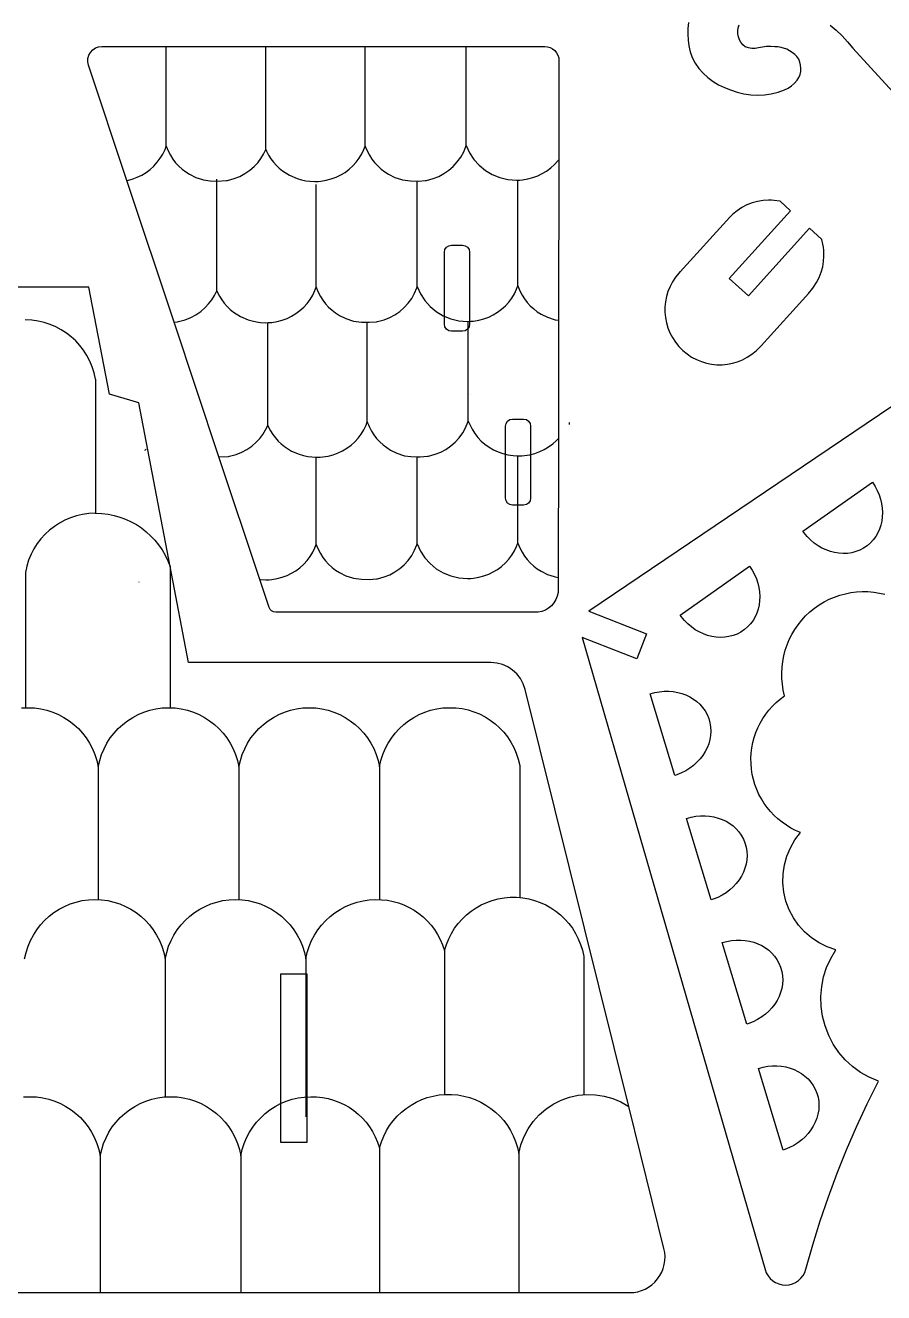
# Model space of a CAD drawing. Extents: x -5.2 to 11.4, y -0.3 to 10.2.
# Drawn here: x -1.15 to 2.74, y -0.34 to 5.41 of the extents above; entities that cross this region are included whole.
import ezdxf

# ---------------------------------------------------------------- set-up
doc = ezdxf.new("R2010")
doc.units = 0
doc.layers.add('Default_Layer', color=1, linetype='CONTINUOUS')

msp = doc.modelspace()

# ---------------------------------------------------------------- linework, layer by layer
at = {"layer": 'Default_Layer'}
for points in [[(1.857, 5.4262), (1.8538, 5.3997), (1.8529, 5.3731), (1.8543, 5.3465), (1.8581, 5.3201), (1.8642, 5.2941), (1.8727, 5.2685), (1.887, 5.2426), (1.9039, 5.2184), (1.923, 5.1963), (1.9443, 5.1764), (1.9676, 5.1587), (1.9925, 5.1435), (2.0191, 5.131), (2.047, 5.1212), (2.077, 5.1106), (2.1075, 5.103), (2.1385, 5.0985), (2.1698, 5.097), (2.201, 5.0985), (2.232, 5.103), (2.2626, 5.1106), (2.2925, 5.1212), (2.309, 5.1291), (2.3242, 5.1392), (2.3379, 5.1511), (2.3499, 5.1649), (2.3573, 5.1775), (2.3626, 5.1908), (2.3657, 5.2046), (2.3667, 5.2186), (2.3654, 5.2327), (2.362, 5.2464), (2.3565, 5.2596), (2.3487, 5.272), (2.3386, 5.2821), (2.3275, 5.2911), (2.303, 5.3052), (2.2762, 5.3139), (2.2621, 5.3162), (2.2478, 5.3169), (2.2293, 5.3177), (2.2108, 5.3171), (2.1925, 5.3149), (2.1744, 5.3111), (2.1589, 5.3084), (2.1434, 5.3083), (2.128, 5.3109), (2.1132, 5.3161), (2.1026, 5.3256), (2.0939, 5.3366), (2.0872, 5.3486), (2.0826, 5.3615), (2.08, 5.3749), (2.0796, 5.3887), (2.0815, 5.4026), (2.0858, 5.4162)], [(2.499, 5.415), (2.5271, 5.3913), (2.5537, 5.3657), (2.5786, 5.3384), (2.6017, 5.3094), (2.8002, 5.0934)], [(-0.5145, 4.8655), (-0.5145, 4.8656), (-0.5145, 5.318)], [(-0.0627, 4.8502), (-0.0627, 5.318)], [(0.3889, 4.8659), (0.3889, 5.318)], [(0.8476, 4.8685), (0.8476, 4.869), (0.8476, 5.318)], [(-0.6934, 4.7101), (-0.6919, 4.7104), (-0.669, 4.7164), (-0.6469, 4.7246), (-0.6262, 4.7345), (-0.6065, 4.7464), (-0.5881, 4.7601), (-0.571, 4.7755), (-0.5556, 4.7923), (-0.542, 4.8105), (-0.5301, 4.8299), (-0.5203, 4.8505), (-0.5145, 4.8656), (-0.506, 4.8443), (-0.4955, 4.824), (-0.4844, 4.8067), (-0.4719, 4.7905), (-0.4579, 4.7754), (-0.4426, 4.7615), (-0.4262, 4.749), (-0.4088, 4.7379), (-0.3803, 4.7238), (-0.3502, 4.7136), (-0.3449, 4.7122), (-0.3153, 4.7084), (-0.2856, 4.7069), (-0.2405, 4.7092), (-0.2364, 4.71), (-0.2056, 4.7183), (-0.1809, 4.7283), (-0.1574, 4.7409), (-0.1355, 4.7561), (-0.1153, 4.7735), (-0.0994, 4.7906), (-0.0852, 4.8092), (-0.0729, 4.8291), (-0.0627, 4.8501), (-0.0593, 4.8422), (-0.0503, 4.8251), (-0.04, 4.8087), (-0.0283, 4.7933), (-0.0154, 4.7789), (-0.0013, 4.7655), (0.0138, 4.7534), (0.0453, 4.7336), (0.0794, 4.7188), (0.0988, 4.713), (0.1185, 4.7088), (0.1367, 4.7064), (0.16, 4.7054), (0.1755, 4.7058), (0.1877, 4.7069), (0.2115, 4.7107), (0.2343, 4.7167), (0.2565, 4.7249), (0.2772, 4.7348), (0.2969, 4.7467), (0.3153, 4.7604), (0.3324, 4.7758), (0.3478, 4.7926), (0.3614, 4.8108), (0.3733, 4.8302), (0.3831, 4.8507), (0.3889, 4.8659), (0.3905, 4.8614), (0.3974, 4.8446), (0.4079, 4.8243), (0.419, 4.807), (0.4315, 4.7908), (0.4455, 4.7757), (0.4608, 4.7618), (0.4772, 4.7493), (0.4946, 4.7382), (0.5231, 4.7241), (0.5532, 4.7139), (0.5585, 4.7125), (0.594, 4.7082), (0.6298, 4.7073), (0.6629, 4.7095), (0.667, 4.7103), (0.6978, 4.7186), (0.7225, 4.7286), (0.746, 4.7412), (0.7679, 4.7563), (0.7881, 4.7738), (0.8064, 4.7937), (0.8223, 4.8156), (0.8356, 4.8391), (0.846, 4.8641), (0.8476, 4.869), (0.8624, 4.8359), (0.8821, 4.8057), (0.9062, 4.7789), (0.9341, 4.7558), (0.9655, 4.7371), (0.9999, 4.7231), (1.0367, 4.7144), (1.0559, 4.7122), (1.0755, 4.7114), (1.0909, 4.7119), (1.1031, 4.7129), (1.1269, 4.7168), (1.1498, 4.7227), (1.1719, 4.7309), (1.1926, 4.7409), (1.2123, 4.7528), (1.2308, 4.7665), (1.2478, 4.7819), (1.2632, 4.7986), (1.2674, 4.8039)], [(4.5557, 4.883), (1.4034, 2.7553), (1.665, 2.6536), (1.621, 2.5397), (1.3732, 2.636), (2.2037, -0.2316), (2.2094, -0.2466), (2.2173, -0.2602), (2.2272, -0.2721), (2.2387, -0.2823), (2.2518, -0.2905), (2.266, -0.2965), (2.2813, -0.3002), (2.2972, -0.3014), (2.3131, -0.2999), (2.3282, -0.2959), (2.3424, -0.2895), (2.3552, -0.2811), (2.3666, -0.2707), (2.3762, -0.2585), (2.3839, -0.2448), (2.3893, -0.2297), (2.4203, -0.1195), (2.4543, -0.0102), (2.4912, 0.0982), (2.531, 0.2055), (2.5735, 0.3116), (2.6189, 0.4167), (2.6672, 0.5205), (2.7181, 0.623), (2.6763, 0.6409), (2.6371, 0.6633), (2.601, 0.6898), (2.5681, 0.7202), (2.5389, 0.7541), (2.5136, 0.7912), (2.4926, 0.8312), (2.4761, 0.8738), (2.4645, 0.9179), (2.4582, 0.9627), (2.457, 1.0077), (2.4608, 1.0523), (2.4696, 1.0962), (2.4834, 1.139), (2.502, 1.1802), (2.5254, 1.2194), (2.4858, 1.2329), (2.4487, 1.2512), (2.4144, 1.2738), (2.3833, 1.3005), (2.3558, 1.3309), (2.3322, 1.3646), (2.3129, 1.4013), (2.2982, 1.4407), (2.2887, 1.4816), (2.2844, 1.5228), (2.2854, 1.564), (2.2915, 1.6046), (2.3026, 1.6441), (2.3186, 1.682), (2.3393, 1.7179), (2.3648, 1.7513), (2.3424, 1.7609), (2.3209, 1.7719), (2.3004, 1.7843), (2.2808, 1.798), (2.2623, 1.8129), (2.2449, 1.829), (2.2286, 1.8462), (2.2136, 1.8644), (2.1997, 1.8836), (2.1872, 1.9037), (2.1761, 1.9247), (2.1663, 1.9464), (2.158, 1.9688), (2.1512, 1.9919), (2.1459, 2.0155), (2.1422, 2.0397), (2.1403, 2.064), (2.1399, 2.0883), (2.1413, 2.1123), (2.1442, 2.136), (2.1487, 2.1594), (2.1548, 2.1824), (2.1623, 2.2049), (2.1714, 2.2267), (2.1818, 2.248), (2.1937, 2.2685), (2.207, 2.2881), (2.2215, 2.3069), (2.2374, 2.3248), (2.2546, 2.3416), (2.2729, 2.3573), (2.2925, 2.3718), (2.2865, 2.3979), (2.2823, 2.4241), (2.28, 2.4503), (2.2796, 2.4764), (2.2809, 2.5024), (2.2841, 2.5282), (2.2889, 2.5536), (2.2956, 2.5786), (2.3039, 2.6031), (2.3139, 2.6269), (2.3255, 2.6501), (2.3388, 2.6725), (2.3536, 2.694), (2.37, 2.7145), (2.3879, 2.7339), (2.4074, 2.7522), (2.4281, 2.7691), (2.4497, 2.7843), (2.4722, 2.7978), (2.4954, 2.8097), (2.5193, 2.8199), (2.5437, 2.8283), (2.5686, 2.835), (2.5939, 2.84), (2.6195, 2.8432), (2.6452, 2.8446), (2.6711, 2.8443), (2.6969, 2.8421), (2.7227, 2.8381), (2.7483, 2.8323)], [(-0.2856, 4.2094), (-0.2856, 4.716)], [(0.1662, 4.2254), (0.1662, 4.6909)], [(0.6248, 4.2283), (0.6248, 4.7072)], [(1.0814, 4.2311), (1.0814, 4.71)], [(-1.4526, -0.3361), (-0.8141, -0.3361), (-0.1757, -0.3361), (0.4534, -0.3361), (1.086, -0.3361), (1.5891, -0.3361), (1.6075, -0.335), (1.6255, -0.3319), (1.6429, -0.3268), (1.6595, -0.3197), (1.6753, -0.3109), (1.69, -0.3003), (1.7035, -0.288), (1.7157, -0.2741), (1.7262, -0.2589), (1.7348, -0.2428), (1.7415, -0.2259), (1.7462, -0.2084), (1.749, -0.1905), (1.7497, -0.1723), (1.7484, -0.154), (1.7449, -0.1359), (1.5847, 0.5091), (1.5847, 0.5091), (1.1148, 2.4008), (1.106, 2.4266), (1.0933, 2.4501), (1.0771, 2.471), (1.0579, 2.4888), (1.036, 2.5032), (1.012, 2.514), (0.9861, 2.5206), (0.959, 2.5229), (-0.4141, 2.5229), (-0.4969, 2.9578), (-0.6385, 3.7016), (-0.7729, 3.7409), (-0.8668, 4.2255), (-2.2284, 4.2255)], [(-0.4792, 4.0671), (-0.4633, 4.0685), (-0.4592, 4.0693), (-0.4284, 4.0776), (-0.4037, 4.0876), (-0.3802, 4.1002), (-0.3583, 4.1153), (-0.3381, 4.1328), (-0.3222, 4.1499), (-0.308, 4.1685), (-0.2958, 4.1884), (-0.2856, 4.2094), (-0.2821, 4.2015), (-0.2732, 4.1844), (-0.2628, 4.168), (-0.2511, 4.1526), (-0.2382, 4.1382), (-0.2242, 4.1248), (-0.2091, 4.1127), (-0.1776, 4.0928), (-0.1435, 4.0781), (-0.1241, 4.0723), (-0.1043, 4.0681), (-0.0861, 4.0657), (-0.0628, 4.0647), (-0.0518, 4.0649), (-0.0473, 4.0651), (-0.0351, 4.0662), (-0.0113, 4.07), (0.0115, 4.076), (0.0337, 4.0842), (0.0544, 4.0941), (0.074, 4.106), (0.0925, 4.1197), (0.1096, 4.1351), (0.1249, 4.1519), (0.1386, 4.1701), (0.1504, 4.1895), (0.1603, 4.21), (0.1661, 4.2252), (0.1677, 4.2206), (0.1745, 4.2038), (0.185, 4.1836), (0.1961, 4.1663), (0.2087, 4.1501), (0.2227, 4.135), (0.2379, 4.1211), (0.2543, 4.1086), (0.2717, 4.0975), (0.3003, 4.0834), (0.3304, 4.0731), (0.3357, 4.0718), (0.3712, 4.0675), (0.407, 4.0666), (0.4401, 4.0688), (0.4441, 4.0696), (0.475, 4.0779), (0.4997, 4.0879), (0.5231, 4.1005), (0.5451, 4.1156), (0.5653, 4.1331), (0.5836, 4.153), (0.5995, 4.1749), (0.6127, 4.1984), (0.6232, 4.2234), (0.6248, 4.2283), (0.6396, 4.1952), (0.6593, 4.165), (0.6833, 4.1382), (0.7113, 4.1151), (0.7427, 4.0964), (0.7771, 4.0824), (0.8139, 4.0737), (0.833, 4.0715), (0.8526, 4.0707), (0.8681, 4.0712), (0.8803, 4.0722), (0.9041, 4.0761), (0.9269, 4.082), (0.9491, 4.0902), (0.9698, 4.1002), (0.9895, 4.1121), (1.0079, 4.1258), (1.025, 4.1412), (1.0404, 4.1579), (1.054, 4.1761), (1.0659, 4.1956), (1.0757, 4.2161), (1.0804, 4.2281), (1.0815, 4.2313), (1.09, 4.2099), (1.1005, 4.1896), (1.1116, 4.1724), (1.1241, 4.1562), (1.1381, 4.141), (1.1534, 4.1271), (1.1698, 4.1146), (1.1871, 4.1035), (1.2157, 4.0894), (1.2458, 4.0792), (1.2511, 4.0778), (1.2663, 4.0756)], [(-0.8352, 3.8084), (-0.8416, 3.837), (-0.8504, 3.8645), (-0.8614, 3.8908), (-0.8746, 3.9159), (-0.8898, 3.9395), (-0.9068, 3.9616), (-0.9257, 3.9821), (-0.9462, 4.0009), (-0.9682, 4.0178), (-0.9916, 4.0329), (-1.0163, 4.0459), (-1.0421, 4.0567), (-1.0689, 4.0654), (-1.0967, 4.0717), (-1.1252, 4.0755), (-1.1544, 4.0769)], [(-0.0537, 3.5989), (-0.0537, 4.0649)], [(0.3981, 3.6149), (0.3981, 4.0665)], [(0.8566, 3.6179), (0.8566, 4.0708)], [(-0.8351, 3.8083), (-0.8351, 3.2004)], [(0.8677, 3.7394), (0.8677, 3.7394)], [(-0.2755, 3.4557), (-0.2314, 3.458), (-0.2274, 3.4588), (-0.1966, 3.4671), (-0.1718, 3.4771), (-0.1484, 3.4897), (-0.1264, 3.5049), (-0.1063, 3.5223), (-0.0903, 3.5394), (-0.0761, 3.558), (-0.0639, 3.5779), (-0.0537, 3.5989), (-0.0503, 3.591), (-0.0413, 3.5739), (-0.0309, 3.5575), (-0.0192, 3.5421), (-0.0064, 3.5277), (0.0077, 3.5144), (0.0228, 3.5022), (0.0543, 3.4824), (0.0884, 3.4676), (0.1078, 3.4618), (0.1276, 3.4576), (0.1458, 3.4553), (0.1691, 3.4542), (0.1845, 3.4547), (0.1967, 3.4557), (0.2205, 3.4595), (0.2434, 3.4655), (0.2655, 3.4737), (0.2862, 3.4836), (0.3059, 3.4955), (0.3244, 3.5092), (0.3414, 3.5246), (0.3568, 3.5414), (0.3705, 3.5596), (0.3823, 3.579), (0.3922, 3.5996), (0.3979, 3.6147), (0.3996, 3.6102), (0.4031, 3.601), (0.4064, 3.5934), (0.4169, 3.5731), (0.428, 3.5558), (0.4406, 3.5396), (0.4546, 3.5245), (0.4698, 3.5106), (0.4862, 3.4981), (0.5036, 3.487), (0.5321, 3.4729), (0.5623, 3.4627), (0.5676, 3.4613), (0.596, 3.4576), (0.6247, 3.4561), (0.6388, 3.4561), (0.6719, 3.4583), (0.676, 3.4591), (0.7068, 3.4674), (0.7315, 3.4774), (0.755, 3.49), (0.777, 3.5052), (0.7971, 3.5226), (0.8154, 3.5425), (0.8313, 3.5644), (0.8446, 3.588), (0.855, 3.6129), (0.8567, 3.6179), (0.859, 3.6114), (0.8737, 3.5808), (0.8858, 3.5618), (0.8997, 3.544), (0.9152, 3.5276), (0.9323, 3.5128), (0.951, 3.4994), (0.9708, 3.4878), (0.9917, 3.4782), (1.0134, 3.4706), (1.0365, 3.4649), (1.0601, 3.4614), (1.0763, 3.4604), (1.0845, 3.4602), (1.1, 3.4607), (1.1122, 3.4617), (1.136, 3.4656), (1.1588, 3.4716), (1.181, 3.4797), (1.2017, 3.4897), (1.2213, 3.5016), (1.2398, 3.5153), (1.2569, 3.5307), (1.2655, 3.5397), (1.2655, 3.5397)], [(-0.0519, 3.606), (-0.0519, 3.6061)], [(1.3164, 3.6026), (1.3164, 3.6125)], [(-0.6111, 3.4867), (-0.6093, 3.4878), (-0.6051, 3.4903)], [(0.1658, 3.0586), (0.1658, 3.059), (0.1658, 3.4543)], [(0.6247, 3.0618), (0.6247, 3.0625), (0.6247, 3.4561)], [(1.0815, 3.0647), (1.0815, 3.4603)], [(0.1775, 3.4421), (0.1775, 3.4421)], [(-0.8375, 3.2004), (-0.8665, 3.1989), (-0.8948, 3.1949), (-0.9224, 3.1884), (-0.9491, 3.1797), (-0.9747, 3.1687), (-0.9992, 3.1557), (-1.0224, 3.1406), (-1.0443, 3.1237), (-1.0646, 3.1049), (-1.0833, 3.0845), (-1.1002, 3.0624), (-1.1153, 3.0389), (-1.1283, 3.014), (-1.1393, 2.9878), (-1.148, 2.9604), (-1.1543, 2.932)], [(-0.8375, 3.2004), (-0.8351, 3.2004)], [(-0.8351, 3.2004), (-0.8067, 3.1992), (-0.7788, 3.1958), (-0.7515, 3.1902), (-0.7249, 3.1826), (-0.6991, 3.1731), (-0.6742, 3.1616), (-0.6503, 3.1483), (-0.6275, 3.1332), (-0.6059, 3.1164), (-0.5856, 3.0981), (-0.5667, 3.0781), (-0.5493, 3.0567), (-0.5336, 3.0339), (-0.5195, 3.0098), (-0.5072, 2.9844), (-0.4969, 2.9578)], [(-0.0902, 2.8996), (-0.0861, 2.8992), (-0.0628, 2.8981), (-0.0473, 2.8986), (-0.0351, 2.8996), (-0.0113, 2.9034), (0.0115, 2.9094), (0.0337, 2.9176), (0.0544, 2.9276), (0.074, 2.9394), (0.0925, 2.9531), (0.1096, 2.9685), (0.1249, 2.9853), (0.1386, 3.0035), (0.1504, 3.023), (0.1603, 3.0435), (0.1661, 3.0586), (0.1677, 3.0541), (0.1745, 3.0373), (0.185, 3.017), (0.1961, 2.9997), (0.2087, 2.9835), (0.2227, 2.9684), (0.2379, 2.9545), (0.2543, 2.942), (0.2717, 2.9309), (0.3003, 2.9168), (0.3304, 2.9066), (0.3357, 2.9052), (0.3712, 2.9009), (0.407, 2.9), (0.4401, 2.9022), (0.4441, 2.903), (0.475, 2.9113), (0.4997, 2.9213), (0.5231, 2.9339), (0.5451, 2.9491), (0.5653, 2.9665), (0.5836, 2.9864), (0.5995, 3.0083), (0.6127, 3.0319), (0.6232, 3.0569), (0.6248, 3.0618), (0.6396, 3.0287), (0.6593, 2.9984), (0.6833, 2.9716), (0.7113, 2.9486), (0.7427, 2.9298), (0.7771, 2.9159), (0.8139, 2.9072), (0.833, 2.9049), (0.8526, 2.9041), (0.8681, 2.9046), (0.8803, 2.9057), (0.9041, 2.9095), (0.9269, 2.9155), (0.9491, 2.9236), (0.9698, 2.9336), (0.9895, 2.9455), (1.0079, 2.9592), (1.025, 2.9746), (1.0404, 2.9914), (1.054, 3.0096), (1.0659, 3.029), (1.0757, 3.0495), (1.0804, 3.0615), (1.0815, 3.0647), (1.09, 3.0433), (1.1005, 3.023), (1.1116, 3.0058), (1.1241, 2.9896), (1.1381, 2.9744), (1.1534, 2.9606), (1.1698, 2.948), (1.1871, 2.937), (1.2157, 2.9229), (1.2458, 2.9126), (1.2511, 2.9113), (1.2645, 2.9092)], [(-0.497, 2.958), (-0.497, 2.3179)], [(-1.1543, 2.9318), (-1.1543, 2.3177)], [(-0.637, 2.8881), (-0.6374, 2.8895)], [(-1.1715, 2.3166), (-1.1423, 2.318), (-1.1131, 2.3166), (-1.0846, 2.3128), (-1.0569, 2.3065), (-1.03, 2.2978), (-1.0042, 2.287), (-0.9795, 2.274), (-0.9561, 2.2589), (-0.9341, 2.242), (-0.9136, 2.2232), (-0.8948, 2.2027), (-0.8777, 2.1806), (-0.8625, 2.1569), (-0.8493, 2.1319), (-0.8383, 2.1056), (-0.8295, 2.0781), (-0.8231, 2.0495), (-0.8167, 2.0781), (-0.808, 2.1056), (-0.7969, 2.1319), (-0.7837, 2.1569), (-0.7686, 2.1806), (-0.7515, 2.2027), (-0.7326, 2.2232), (-0.7121, 2.242), (-0.6901, 2.2589), (-0.6667, 2.274), (-0.642, 2.287), (-0.6162, 2.2978), (-0.5894, 2.3065), (-0.5616, 2.3128), (-0.5331, 2.3166), (-0.5039, 2.318), (-0.4747, 2.3166), (-0.4462, 2.3128), (-0.4184, 2.3065), (-0.3916, 2.2978), (-0.3657, 2.287), (-0.3411, 2.274), (-0.3177, 2.2589), (-0.2956, 2.242), (-0.2752, 2.2232), (-0.2563, 2.2027), (-0.2392, 2.1806), (-0.224, 2.1569), (-0.2109, 2.1319), (-0.1998, 2.1056), (-0.1911, 2.0781), (-0.1847, 2.0495), (-0.1783, 2.0781), (-0.1695, 2.1056), (-0.1585, 2.1319), (-0.1453, 2.1569), (-0.1301, 2.1806), (-0.1131, 2.2027), (-0.0942, 2.2232), (-0.0737, 2.2419), (-0.0517, 2.2589), (-0.0283, 2.274), (-0.0036, 2.287), (0.0222, 2.2978), (0.049, 2.3065), (0.0768, 2.3128), (0.1053, 2.3166), (0.1345, 2.318), (0.1637, 2.3166), (0.1922, 2.3128), (0.22, 2.3065), (0.2468, 2.2979), (0.2727, 2.287), (0.2973, 2.274), (0.3207, 2.2589), (0.3427, 2.242), (0.3632, 2.2232), (0.3821, 2.2027), (0.3992, 2.1806), (0.4143, 2.157), (0.4275, 2.132), (0.4386, 2.1056), (0.4473, 2.0781), (0.4537, 2.0495), (0.4601, 2.078), (0.4688, 2.1053), (0.4797, 2.1315), (0.4928, 2.1565), (0.5078, 2.18), (0.5248, 2.202), (0.5435, 2.2225), (0.5638, 2.2412), (0.5856, 2.2582), (0.6088, 2.2733), (0.6333, 2.2863), (0.659, 2.2973), (0.6856, 2.306), (0.7132, 2.3125), (0.7415, 2.3165), (0.7705, 2.318), (0.7996, 2.3172), (0.828, 2.3138), (0.8556, 2.3079), (0.8824, 2.2997), (0.9082, 2.2893), (0.9329, 2.2767), (0.9563, 2.262), (0.9783, 2.2454), (0.9989, 2.227), (1.0178, 2.2068), (1.0349, 2.185), (1.0502, 2.1617), (1.0635, 2.137), (1.0746, 2.1109), (1.0835, 2.0836), (1.09, 2.0552)], [(-0.8231, 2.0495), (-0.8231, 1.4472)], [(-0.1847, 2.0495), (-0.1847, 1.4472)], [(0.4538, 2.0493), (0.4538, 1.4474)], [(1.0901, 2.0551), (1.0901, 1.4569)], [(-1.1574, 1.1791), (-1.151, 1.2077), (-1.1422, 1.2352), (-1.1312, 1.2615), (-1.118, 1.2866), (-1.1028, 1.3102), (-1.0857, 1.3323), (-1.0669, 1.3528), (-1.0464, 1.3716), (-1.0244, 1.3885), (-1.001, 1.4036), (-0.9763, 1.4166), (-0.9505, 1.4274), (-0.9236, 1.4361), (-0.8959, 1.4424), (-0.8673, 1.4462), (-0.8381, 1.4476), (-0.809, 1.4462), (-0.7804, 1.4424), (-0.7527, 1.4361), (-0.7258, 1.4274), (-0.7, 1.4166), (-0.6753, 1.4036), (-0.6519, 1.3885), (-0.6299, 1.3716), (-0.6094, 1.3528), (-0.5906, 1.3323), (-0.5735, 1.3102), (-0.5583, 1.2866), (-0.5451, 1.2615), (-0.5341, 1.2352), (-0.5253, 1.2077), (-0.5189, 1.1791), (-0.5125, 1.2077), (-0.5038, 1.2352), (-0.4927, 1.2615), (-0.4796, 1.2865), (-0.4644, 1.3102), (-0.4473, 1.3323), (-0.4285, 1.3528), (-0.408, 1.3716), (-0.386, 1.3885), (-0.3626, 1.4036), (-0.3379, 1.4166), (-0.3121, 1.4274), (-0.2852, 1.4361), (-0.2575, 1.4424), (-0.2289, 1.4462), (-0.1997, 1.4476), (-0.1706, 1.4463), (-0.142, 1.4424), (-0.1143, 1.4361), (-0.0874, 1.4275), (-0.0616, 1.4166), (-0.0369, 1.4036), (-0.0135, 1.3885), (0.0085, 1.3716), (0.029, 1.3528), (0.0478, 1.3323), (0.0649, 1.3102), (0.0801, 1.2866), (0.0933, 1.2616), (0.1043, 1.2352), (0.1131, 1.2077), (0.1195, 1.1791), (0.1258, 1.2076), (0.1345, 1.2349), (0.1455, 1.2611), (0.1585, 1.2861), (0.1736, 1.3096), (0.1905, 1.3316), (0.2092, 1.3521), (0.2295, 1.3708), (0.2513, 1.3878), (0.2746, 1.4029), (0.2991, 1.4159), (0.3247, 1.4269), (0.3514, 1.4356), (0.3789, 1.4421), (0.4073, 1.4461), (0.4363, 1.4476), (0.4631, 1.4469), (0.4895, 1.4441), (0.5153, 1.4391), (0.5403, 1.432), (0.5646, 1.423), (0.5879, 1.4121), (0.6103, 1.3993), (0.6315, 1.3849), (0.6515, 1.3687), (0.6702, 1.351), (0.6874, 1.3318), (0.7031, 1.3112), (0.7172, 1.2892), (0.7295, 1.2659), (0.74, 1.2415), (0.7485, 1.2159), (0.7569, 1.243), (0.7675, 1.2689), (0.7801, 1.2936), (0.7946, 1.3169), (0.8109, 1.3387), (0.8289, 1.359), (0.8485, 1.3777), (0.8695, 1.3946), (0.8918, 1.4097), (0.9154, 1.423), (0.94, 1.4343), (0.9656, 1.4435), (0.992, 1.4505), (1.0192, 1.4553), (1.047, 1.4578), (1.0753, 1.4578), (1.1035, 1.4554), (1.131, 1.4507), (1.1577, 1.4436), (1.1835, 1.4344), (1.2082, 1.4231), (1.2319, 1.4098), (1.2542, 1.3947), (1.2752, 1.3778), (1.2948, 1.3591), (1.3127, 1.3389), (1.329, 1.3172), (1.3435, 1.2941), (1.356, 1.2697), (1.3666, 1.2441), (1.375, 1.2174), (1.3811, 1.1897)], [(0.7485, 1.2156), (0.7485, 0.563)], [(-0.519, 1.1789), (-0.519, 0.5521)], [(0.1195, 1.1789), (0.1195, 0.4616)], [(1.3811, 1.1892), (1.3811, 0.5626)], [(-1.1624, 0.5517), (-1.1333, 0.553), (-1.1041, 0.5517), (-1.0755, 0.5478), (-1.0478, 0.5415), (-1.0209, 0.5329), (-0.9951, 0.522), (-0.9704, 0.509), (-0.947, 0.494), (-0.925, 0.477), (-0.9045, 0.4582), (-0.8857, 0.4377), (-0.8686, 0.4156), (-0.8534, 0.392), (-0.8402, 0.367), (-0.8292, 0.3406), (-0.8204, 0.3131), (-0.814, 0.2845), (-0.8076, 0.3131), (-0.7989, 0.3406), (-0.7878, 0.367), (-0.7747, 0.392), (-0.7595, 0.4156), (-0.7424, 0.4377), (-0.7236, 0.4582), (-0.7031, 0.477), (-0.6811, 0.4939), (-0.6577, 0.509), (-0.633, 0.522), (-0.6072, 0.5329), (-0.5803, 0.5415), (-0.5526, 0.5478), (-0.524, 0.5517), (-0.4949, 0.553), (-0.4657, 0.5517), (-0.4371, 0.5478), (-0.4094, 0.5415), (-0.3825, 0.5329), (-0.3567, 0.522), (-0.332, 0.509), (-0.3086, 0.494), (-0.2866, 0.477), (-0.2661, 0.4582), (-0.2473, 0.4377), (-0.2302, 0.4156), (-0.215, 0.392), (-0.2018, 0.367), (-0.1908, 0.3407), (-0.182, 0.3132), (-0.1756, 0.2845), (-0.1693, 0.313), (-0.1606, 0.3404), (-0.1496, 0.3666), (-0.1366, 0.3915), (-0.1215, 0.415), (-0.1046, 0.4371), (-0.0859, 0.4575), (-0.0656, 0.4763), (-0.0438, 0.4932), (-0.0205, 0.5083), (0.004, 0.5214), (0.0296, 0.5323), (0.0563, 0.5411), (0.0838, 0.5475), (0.1122, 0.5515), (0.1412, 0.553), (0.168, 0.5524), (0.1944, 0.5495), (0.2201, 0.5445), (0.2452, 0.5374), (0.2695, 0.5284), (0.2928, 0.5175), (0.3152, 0.5048), (0.3364, 0.4903), (0.3564, 0.4742), (0.3751, 0.4564), (0.3923, 0.4372), (0.408, 0.4166), (0.4221, 0.3946), (0.4344, 0.3713), (0.4449, 0.3469), (0.4534, 0.3213), (0.4618, 0.3485), (0.4724, 0.3744), (0.485, 0.399), (0.4995, 0.4223), (0.5158, 0.4441), (0.5338, 0.4644), (0.5534, 0.4831), (0.5744, 0.5), (0.5967, 0.5152), (0.6203, 0.5284), (0.6449, 0.5397), (0.6705, 0.5489), (0.6969, 0.5559), (0.7241, 0.5607), (0.7519, 0.5632), (0.7802, 0.5633), (0.8084, 0.5609), (0.8359, 0.5561), (0.8626, 0.5491), (0.8884, 0.5398), (0.9131, 0.5285), (0.9367, 0.5153), (0.9591, 0.5001), (0.9801, 0.4832), (0.9997, 0.4646), (1.0176, 0.4443), (1.0339, 0.4226), (1.0484, 0.3995), (1.0609, 0.3751), (1.0715, 0.3495), (1.0799, 0.3228), (1.086, 0.2951), (1.0956, 0.3347), (1.1099, 0.3724), (1.1286, 0.4078), (1.1513, 0.4405), (1.1779, 0.4702), (1.2081, 0.4965), (1.2414, 0.519), (1.2777, 0.5373), (1.3161, 0.551), (1.3553, 0.5597), (1.395, 0.5634), (1.4348, 0.5622), (1.4741, 0.5561), (1.5125, 0.5452), (1.5495, 0.5295), (1.5847, 0.5091)], [(0.4534, 0.3212), (0.4534, -0.3361)], [(1.086, 0.2948), (1.086, -0.3361)], [(-0.8141, 0.2843), (-0.8141, -0.3361)], [(-0.1757, 0.2843), (-0.1757, -0.3361)]]:
    msp.add_lwpolyline(points, dxfattribs=at)
for points in [[(1.1736, 2.7511), (1.146, 2.7511), (-0.0176, 2.7511), (-0.0276, 2.7527), (-0.0364, 2.7572), (-0.0434, 2.7641), (-0.0481, 2.7731), (-0.0902, 2.8996), (-0.0902, 2.8996), (-0.2755, 3.4557), (-0.4792, 4.0671), (-0.6934, 4.7101), (-0.6934, 4.7101), (-0.8676, 5.2331), (-0.8707, 5.2481), (-0.8702, 5.2632), (-0.8662, 5.2778), (-0.8588, 5.2912), (-0.8485, 5.3025), (-0.836, 5.3109), (-0.8219, 5.3162), (-0.8067, 5.318), (-0.5145, 5.318), (-0.0627, 5.318), (0.3889, 5.318), (0.8476, 5.318), (1.2038, 5.318), (1.2165, 5.3167), (1.2285, 5.3131), (1.2395, 5.3071), (1.2493, 5.2991), (1.2573, 5.2892), (1.2632, 5.2781), (1.2669, 5.2661), (1.2681, 5.2534), (1.2674, 4.8039), (1.2674, 4.8039), (1.2663, 4.0756), (1.2655, 3.5397), (1.2655, 3.5397), (1.2645, 2.9092), (1.2645, 2.8716), (1.2644, 2.8408), (1.2605, 2.8238), (1.2539, 2.808), (1.245, 2.7935), (1.234, 2.7807), (1.2211, 2.7699), (1.2066, 2.7611), (1.1906, 2.7548), (1.1736, 2.7511)], [(1.8181, 4.2957), (1.8175, 4.2951), (1.8138, 4.2912), (1.7977, 4.2715), (1.7838, 4.2506), (1.7723, 4.2288), (1.7631, 4.2062), (1.7562, 4.1831), (1.7516, 4.1594), (1.7493, 4.1356), (1.7493, 4.1117), (1.7515, 4.0878), (1.756, 4.0643), (1.7627, 4.0412), (1.7717, 4.0188), (1.783, 3.9971), (1.7965, 3.9765), (1.8121, 3.957), (1.8301, 3.9389), (1.8497, 3.9227), (1.8705, 3.9088), (1.8922, 3.8972), (1.9147, 3.888), (1.9378, 3.8811), (1.9613, 3.8765), (1.9851, 3.8741), (2.0089, 3.8741), (2.0326, 3.8763), (2.0561, 3.8808), (2.0791, 3.8876), (2.1015, 3.8967), (2.123, 3.9079), (2.1436, 3.9215), (2.163, 3.9372), (2.181, 3.9552), (2.1854, 3.9601), (2.4022, 4.1988), (2.4062, 4.2031), (2.4166, 4.2153), (2.4243, 4.2253), (2.4378, 4.2463), (2.4496, 4.2695), (2.4589, 4.2938), (2.4654, 4.3177), (2.4694, 4.3421), (2.471, 4.3668), (2.4702, 4.3915), (2.4685, 4.4072), (2.4662, 4.4202), (2.4609, 4.4419), (2.4604, 4.4435), (2.4063, 4.493), (2.1281, 4.1867), (2.0416, 4.2658), (2.3199, 4.5721), (2.2726, 4.6154), (2.2707, 4.6158), (2.2453, 4.6194), (2.2327, 4.6202), (2.2201, 4.6204), (2.1947, 4.6189), (2.1696, 4.6147), (2.1451, 4.608), (2.1214, 4.5989), (2.0982, 4.587), (2.0765, 4.5728), (2.0571, 4.5571), (2.0433, 4.5436), (1.8181, 4.2957)], [(0.7804, 4.0255), (0.7679, 4.028), (0.7576, 4.0349), (0.7508, 4.0452), (0.7482, 4.0577), (0.7482, 4.3841), (0.7508, 4.3967), (0.7576, 4.4069), (0.7679, 4.4138), (0.7804, 4.4164), (0.8306, 4.4164), (0.8431, 4.4138), (0.8533, 4.4069), (0.8602, 4.3967), (0.8627, 4.3841), (0.8627, 4.0577), (0.8602, 4.0452), (0.8533, 4.0349), (0.8431, 4.028), (0.8306, 4.0255), (0.7804, 4.0255)], [(1.0574, 3.2367), (1.0449, 3.2392), (1.0347, 3.2461), (1.0278, 3.2564), (1.0253, 3.2689), (1.0253, 3.5953), (1.0278, 3.6079), (1.0347, 3.6181), (1.0449, 3.625), (1.0574, 3.6276), (1.1076, 3.6276), (1.1201, 3.625), (1.1303, 3.6181), (1.1372, 3.6079), (1.1397, 3.5953), (1.1397, 3.2689), (1.1372, 3.2564), (1.1303, 3.2461), (1.1201, 3.2392), (1.1076, 3.2367), (1.0574, 3.2367)], [(2.691, 3.3405), (2.7031, 3.3221), (2.7133, 3.303), (2.7217, 3.2835), (2.7282, 3.2637), (2.7329, 3.2437), (2.7358, 3.2237), (2.7369, 3.2038), (2.7362, 3.1842), (2.7337, 3.1649), (2.7295, 3.1462), (2.7235, 3.1281), (2.7157, 3.1109), (2.7061, 3.0946), (2.6949, 3.0794), (2.6819, 3.0654), (2.6672, 3.0528), (2.6508, 3.0417), (2.6335, 3.0327), (2.6155, 3.0259), (2.597, 3.021), (2.5779, 3.0182), (2.5586, 3.0174), (2.5391, 3.0185), (2.5196, 3.0216), (2.5002, 3.0266), (2.481, 3.0334), (2.4623, 3.0421), (2.4442, 3.0526), (2.4267, 3.0648), (2.4101, 3.0788), (2.3945, 3.0946), (2.3801, 3.112), (2.3749, 3.119), (2.691, 3.3405)], [(2.1339, 2.9597), (2.146, 2.9413), (2.1562, 2.9222), (2.1646, 2.9027), (2.1711, 2.8829), (2.1758, 2.8629), (2.1787, 2.8429), (2.1798, 2.823), (2.1791, 2.8034), (2.1766, 2.7841), (2.1724, 2.7654), (2.1664, 2.7473), (2.1586, 2.7301), (2.1491, 2.7138), (2.1378, 2.6986), (2.1248, 2.6846), (2.1101, 2.672), (2.0937, 2.6609), (2.0765, 2.6519), (2.0585, 2.6451), (2.0399, 2.6402), (2.0208, 2.6374), (2.0015, 2.6366), (1.982, 2.6377), (1.9625, 2.6408), (1.9431, 2.6458), (1.9239, 2.6526), (1.9052, 2.6613), (1.8871, 2.6718), (1.8696, 2.684), (1.853, 2.698), (1.8374, 2.7138), (1.823, 2.7312), (1.8178, 2.7382), (2.1339, 2.9597)], [(1.6826, 2.3807), (1.7039, 2.3865), (1.7251, 2.3903), (1.7462, 2.3923), (1.767, 2.3924), (1.7873, 2.3907), (1.8072, 2.3873), (1.8264, 2.3822), (1.8448, 2.3755), (1.8623, 2.3672), (1.8787, 2.3573), (1.8939, 2.346), (1.9079, 2.3332), (1.9204, 2.3191), (1.9313, 2.3037), (1.9405, 2.2869), (1.948, 2.269), (1.9534, 2.2499), (1.9565, 2.2307), (1.9575, 2.2114), (1.9563, 2.1922), (1.9531, 2.1731), (1.9479, 2.1544), (1.9408, 2.1361), (1.9319, 2.1185), (1.9212, 2.1015), (1.9088, 2.0853), (1.8948, 2.0702), (1.8793, 2.0561), (1.8622, 2.0432), (1.8438, 2.0317), (1.8241, 2.0217), (1.8031, 2.0133), (1.7948, 2.0105), (1.6826, 2.3807)], [(1.8472, 1.8159), (1.8685, 1.8217), (1.8897, 1.8255), (1.9108, 1.8275), (1.9316, 1.8276), (1.952, 1.8259), (1.9718, 1.8225), (1.991, 1.8174), (2.0094, 1.8107), (2.0269, 1.8024), (2.0433, 1.7925), (2.0586, 1.7812), (2.0725, 1.7685), (2.085, 1.7543), (2.0959, 1.7389), (2.1052, 1.7221), (2.1126, 1.7042), (2.118, 1.6852), (2.1212, 1.6659), (2.1221, 1.6466), (2.1209, 1.6274), (2.1177, 1.6083), (2.1125, 1.5896), (2.1054, 1.5714), (2.0965, 1.5537), (2.0858, 1.5367), (2.0734, 1.5205), (2.0594, 1.5054), (2.0439, 1.4913), (2.0269, 1.4784), (2.0084, 1.4669), (1.9887, 1.4569), (1.9677, 1.4485), (1.9595, 1.4457), (1.8472, 1.8159)], [(2.009, 1.252), (2.0302, 1.2578), (2.0515, 1.2617), (2.0725, 1.2636), (2.0933, 1.2638), (2.1137, 1.2621), (2.1336, 1.2587), (2.1528, 1.2536), (2.1712, 1.2468), (2.1886, 1.2385), (2.2051, 1.2287), (2.2203, 1.2174), (2.2342, 1.2046), (2.2467, 1.1905), (2.2577, 1.175), (2.2669, 1.1583), (2.2743, 1.1403), (2.2797, 1.1213), (2.2829, 1.1021), (2.2839, 1.0828), (2.2827, 1.0635), (2.2795, 1.0445), (2.2743, 1.0258), (2.2672, 1.0075), (2.2582, 0.9898), (2.2475, 0.9728), (2.2352, 0.9567), (2.2212, 0.9415), (2.2056, 0.9274), (2.1886, 0.9146), (2.1702, 0.9031), (2.1505, 0.893), (2.1295, 0.8846), (2.1212, 0.8819), (2.009, 1.252)], [(0.0039, 0.347), (0.1244, 0.347), (0.1244, 1.1086), (0.0039, 1.1086), (0.0039, 0.347)], [(2.1736, 0.6812), (2.1948, 0.687), (2.2161, 0.6908), (2.2371, 0.6928), (2.2579, 0.6929), (2.2783, 0.6913), (2.2982, 0.6878), (2.3174, 0.6827), (2.3358, 0.676), (2.3532, 0.6677), (2.3697, 0.6578), (2.3849, 0.6465), (2.3988, 0.6338), (2.4113, 0.6196), (2.4223, 0.6042), (2.4315, 0.5874), (2.4389, 0.5695), (2.4444, 0.5505), (2.4475, 0.5312), (2.4485, 0.5119), (2.4473, 0.4927), (2.4441, 0.4736), (2.4389, 0.4549), (2.4318, 0.4367), (2.4229, 0.419), (2.4122, 0.402), (2.3998, 0.3859), (2.3858, 0.3707), (2.3702, 0.3566), (2.3532, 0.3437), (2.3348, 0.3322), (2.3151, 0.3222), (2.2941, 0.3138), (2.2858, 0.311), (2.1736, 0.6812)]]:
    msp.add_lwpolyline(points, close=True, dxfattribs=at)

doc.saveas('drawing.dxf')
